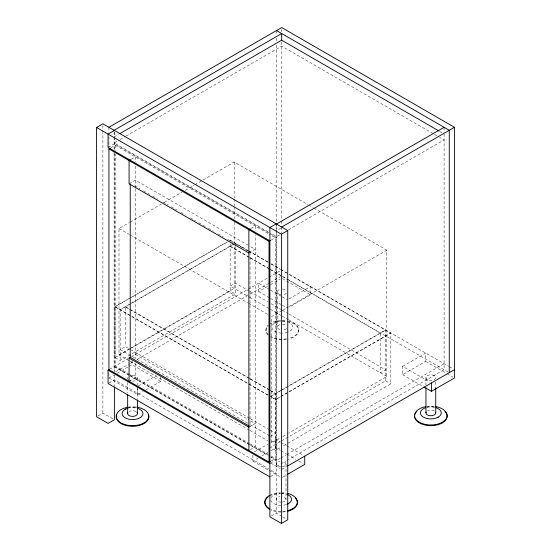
<?xml version="1.0" encoding="UTF-8"?>
<svg xmlns="http://www.w3.org/2000/svg" width="551" height="551" viewBox="0 0 551 551"><rect width="100%" height="100%" fill="white"/><g stroke="black" fill="none" stroke-linecap="round" stroke-linejoin="round"><path stroke-width="0.41" stroke-dasharray="2.75 2.07" d="M274.894 322.865L275.362 322.514M114.112 136.937L118.575 134.354M117.087 141.201L114.112 142.923L269.804 232.811M120.07 139.479L125.284 136.469M126.027 136.042L281.692 46.167L433.658 133.907M108.065 147.406L114.394 143.749L268.798 232.894M111.04 147.689L115.262 145.25L270.314 234.767M131.193 159.322L135.415 156.883L135.415 162.042M129.086 183.814L135.415 180.156L249.245 245.877M129.43 360.898L119.002 354.878L119.002 228.534L129.409 222.528M130.153 222.101L161.36 204.084M164.329 202.369L182.167 192.072M185.136 190.357L194.055 185.205M194.799 184.778L234.182 162.042L307.878 204.586M235.332 246.745L235.332 294.034L120.159 360.533L114.973 357.544L114.973 306.673L227.177 241.889M227.177 242.089L114.973 306.873L248.136 383.751M250.98 228.479L255.203 226.041L255.203 231.027M120.159 309.862L235.332 243.363M280.976 228.114L276.506 230.697L276.506 466.428L280.232 464.279M279.488 234.96L276.506 236.682L270.548 233.238M288.428 229.801L444.092 139.926L439.622 137.351M248.866 252.971L255.203 249.314L249.996 246.311M271.133 240.119L276.223 237.178L269.542 233.321M249.603 418.312L125.339 346.572L120.159 349.561L249.624 424.311M119.002 354.878L129.409 348.873M130.153 348.446L234.182 288.387L234.182 246.269M114.973 357.544L230.153 291.045L235.332 294.034M109.47 369.363L128.293 358.494M131.241 356.793L268.282 277.67M269.026 277.243L280.211 270.789M115.6 371.808L129.754 363.639M130.497 363.205L133.473 361.49M137.199 359.342L269.776 282.794M270.52 282.367L280.204 276.774M108.926 372.999L108.926 377.986L114.126 374.983M117.101 373.268L128.245 366.835M128.989 366.408L131.964 364.686L160.754 381.313L160.754 377.159M269.728 289.626L258.653 283.235L258.653 291.541L267.572 286.396M270.548 284.681L280.204 279.102M108.767 383.069L114.394 379.818L268.798 468.956M129.086 381.313L135.415 377.655L135.415 362.696M138.466 385.872L156.298 375.575M288.938 299L310.482 286.554L310.482 294.868L288.938 307.306M97.954 415.909L102.879 413.064L114.394 419.717M282.016 310.64L271.615 316.646L271.615 442.99L282.016 436.984M282.759 310.206L287.959 307.203M288.703 306.776L386.788 250.147L386.788 376.491L288.703 433.12M108.926 377.986L137.722 394.612L142.923 391.609M145.898 389.894L160.754 381.313M280.122 390.866L270.458 396.438L275.645 399.434L280.101 396.858M280.865 390.432L385.638 329.946L385.638 380.817L280.865 441.303M281.609 390.204L270.458 396.637L275.645 399.633L280.101 397.057M282.353 389.777L385.638 330.145M280.845 396.431L390.817 332.935L390.817 383.806L282.332 446.441M280.845 396.63L390.817 333.135L287.415 273.441M248.866 427.197L255.203 423.54L249.996 420.53M270.458 436.337L275.645 433.348L270.438 430.338M250.271 449.657L255.203 446.813L255.203 234.63M254.383 451.937L267.758 444.216M270.734 442.501L275.934 439.498L280.363 442.054M402.623 366.353L425.661 353.053L425.661 361.366L402.623 374.666L402.623 366.353L429.945 382.125M282.759 436.55L287.959 433.547M280.122 441.737L270.458 447.309L275.645 450.305L281.589 446.868M252.895 455.291L252.895 461.111L258.095 458.108M261.815 455.959L267.758 452.529M270.734 450.814L275.934 447.811L280.363 450.367M271.133 460.884L275.355 458.446L275.355 237.681L271.037 235.187M270.589 463.198L276.223 459.947L271.023 456.944M280.232 458.294L276.506 460.443L270.548 457.006M280.976 457.867L286.189 454.85M286.933 454.423L444.092 363.694M280.976 463.846L286.189 460.836M286.933 460.409L444.092 369.68L444.092 133.308M281.692 469.424L286.162 466.842M270.589 476.498L276.223 473.247L269.542 469.39M282.436 477.304L286.148 475.162M271.292 515.991L276.223 513.146L281.981 516.466M279.722 329.526L278.73 329.064A4.883 2.824 0 0 1 279.929 324.642M434.381 410.956L433.389 410.488A4.883 2.824 0 0 0 427.473 410.86M136.076 411.618L135.085 411.156A4.883 2.824 0 0 0 129.168 411.521M439.622 131.365L442.598 133.087M434.402 134.341L436.64 135.629M308.622 205.02L313.092 207.596M313.836 208.03L386.788 250.147M247.984 250.471L230.153 240.174L230.153 242.95M248.728 250.898L268.075 262.069M271.051 263.784L279.977 268.943M280.721 269.37L448.548 366.263M449.244 366.67L452.977 368.826M230.153 240.374L247.984 250.671M248.728 251.098L268.075 262.269M271.051 263.984L279.977 269.143M280.721 269.57L286.672 273.007M134.699 185.728L139.906 188.738M143.625 190.88L149.576 194.317M152.551 196.039L157.765 199.042M162.972 202.052L168.179 205.062M171.154 206.777L177.105 210.213M180.824 212.362L185.288 214.938M190.494 217.941L195.708 220.951M198.684 222.673L205.378 226.537M208.354 228.252L213.561 231.262M218.024 233.838L223.231 236.847M227.701 239.423L232.908 242.426M235.883 244.148L242.578 248.012M245.553 249.734L247.041 250.588M230.153 246.159L249.493 257.331M250.237 257.758L269.584 268.929M270.327 269.356L449.272 372.669M230.153 246.359L249.493 257.531M250.237 257.958L269.584 269.129M270.327 269.556L281.492 276.003M282.236 276.43L288.187 279.867M288.931 280.294L380.452 333.135M282.429 278.668L310.482 294.868M425.661 361.366L446.331 373.303M447.075 373.73L452.977 377.139M270.465 290.053L281.54 296.445M282.284 296.872L287.45 299.854M258.653 291.541L269.728 297.939M270.465 298.366L281.54 304.758M282.284 305.185L287.45 308.167M402.623 374.666L423.299 386.602M249.472 291.224L235.332 283.062L230.153 286.059L249.493 297.23M250.216 291.658L268.075 301.969M271.051 303.684L281.465 309.696M282.208 310.13L288.159 313.567M288.903 313.994L385.638 369.845L380.452 372.834L380.452 332.935M249.817 297.409L269.584 308.829M270.327 309.256L281.823 315.888M282.236 316.129L288.187 319.566M288.524 319.759L386.788 376.491M385.638 380.817L390.817 383.806M119.002 228.534L129.43 234.554M130.174 234.981L247.792 302.892M248.535 303.319L267.889 314.497M249.603 378.413L125.339 306.673L125.339 346.572M250.347 378.84L269.694 390.012M270.438 390.439L275.645 393.448L275.645 450.305M125.339 306.873L249.603 378.613M250.347 379.04L269.694 390.211M270.438 390.638L275.645 393.648M114.973 306.673L248.136 383.551M248.88 383.985L268.227 395.15M248.88 384.185L268.227 395.349M250.347 418.739L269.694 429.911M135.415 354.383L249.245 420.103M250.368 424.738L269.714 435.91M281.1 442.481L286.265 445.463M287.009 445.89L303.25 455.271M130.174 361.325L249.279 430.097M250.023 430.524L267.889 440.841M281.1 450.794L286.265 453.776M287.009 454.203L295.866 459.32M298.821 461.022L303.25 463.584M129.657 374.329L115.262 366.022L115.262 153.839M130.38 374.749L249.245 443.376M249.996 443.803L268.158 454.293M271.037 455.952L275.355 458.446M114.394 366.518L129.244 375.086M129.988 375.52L249.5 444.519M250.237 444.946L268.055 455.229M114.112 366.684L129.754 375.713M130.497 376.147L267.566 455.284M270.548 462.985L280.211 468.57M252.895 461.111L268.399 470.058M269.143 470.485L280.211 476.884M282.697 516.886L286.3 518.959M444.092 127.295L444.092 132.454M435.731 382.022L435.731 388.042M425.957 377.587L425.957 385.328M288.896 321.212A16.289 9.401 0 0 1 298.552 329.801L298.552 330.442M285.997 464.169L285.997 499.413M281.692 29.272L281.692 31.848M281.692 41.897L281.692 220.083M281.692 220.91L281.692 225.235M281.692 227.04L281.692 233.052M277.38 291.81L277.38 327.053M276.506 30.539L276.506 34.837M276.506 38.281L276.506 41.718M276.506 45.154L276.506 222.211M276.506 223.072L276.506 230.063M276.223 225.545L276.223 231.627M276.223 232.488L276.223 513.146M275.934 439.498L275.934 447.811M265.981 329.801L265.981 330.442M250.016 252.31L250.016 426.529M235.332 245.946L235.332 243.17L120.159 309.662L120.159 360.533M234.182 162.042L234.182 198.14M234.182 199.001L234.182 205.874M234.182 206.735L234.182 218.768M234.182 222.205L234.182 242.833M230.153 243.811L230.153 291.045M137.722 387.133L137.722 394.612M137.426 378.392L137.426 385.266M137.426 388.703L137.426 399.02M135.415 166.03L135.415 187.884M135.415 188.669L135.415 358.756M131.964 360.533L131.964 364.686M127.653 382.552L127.653 392.87M115.262 145.25L115.262 150.402M114.394 132.116L114.394 150.251M114.394 153.695L114.394 372.338M114.394 374.949L114.394 386.141M114.112 132.006L114.112 136.304M114.112 137.165L114.112 149.197M114.112 152.634L114.112 370.961M108.926 127.295L108.926 132.454M108.926 136.751L108.926 147.062M102.879 125.525L102.879 129.829M102.879 130.69L102.879 413.064M282.264 502.085A4.883 2.824 0 0 0 284.653 497.401L283.662 496.933A4.883 2.824 0 0 0 282.491 496.637M280.996 502.168A4.883 2.824 0 0 1 278.572 501.754L277.58 501.293A4.883 2.824 0 0 1 279.963 496.603M282.264 466.842A4.883 2.824 0 0 0 284.653 462.158L283.662 461.69A4.883 2.824 0 0 0 282.491 461.394M280.996 466.924A4.883 2.824 0 0 1 278.572 466.511L277.58 466.05A4.883 2.824 0 0 1 279.963 461.359M286.327 504.558A10.421 6.02 0 0 1 282.477 505.308M281.113 505.363A10.421 6.02 0 0 1 270.699 499.543A10.421 6.02 0 0 1 280.438 493.338M281.113 493.331A10.421 6.02 0 0 1 286.327 494.137M285.328 511.755A16.289 9.401 0 0 1 281.96 512.058M281.113 512.072A16.289 9.401 0 0 1 270.865 509.978M269.597 496.017A16.289 9.401 0 0 1 280.266 493.276M281.113 493.269A16.289 9.401 0 0 1 285.328 493.586M285.328 511.114A16.289 9.401 0 0 1 281.96 511.418M281.113 511.431A16.289 9.401 0 0 1 270.865 509.338M269.597 495.377A16.289 9.401 0 0 1 280.266 492.635M281.113 492.622A16.289 9.401 0 0 1 285.328 492.945M426.853 407.341A10.421 6.02 0 0 1 434.835 407.341M426.626 407.141A16.289 9.401 0 0 1 434.236 407.024M426.626 406.5A16.289 9.401 0 0 1 434.236 406.383M286.437 328.589A4.883 2.824 0 0 1 282.146 329.939M282.381 324.298A4.883 2.824 0 0 1 284.812 324.711L285.804 325.173A4.883 2.824 0 0 1 286.554 325.765M286.437 293.346A4.883 2.824 0 0 1 282.146 294.695M280.886 294.585A4.883 2.824 0 0 1 279.722 294.282L278.73 293.821A4.883 2.824 0 0 1 279.929 289.399M282.381 289.055A4.883 2.824 0 0 1 284.812 289.468L285.804 289.929A4.883 2.824 0 0 1 286.554 290.522M298.552 329.801A16.289 9.401 0 0 1 288.896 338.39M286.486 338.886A16.289 9.401 0 0 1 270.748 336.454M268.158 334.505A16.289 9.401 0 0 1 268.158 325.104M280.569 320.448A16.289 9.401 0 0 0 270.748 323.155L270.748 323.795A16.289 9.401 0 0 1 280.569 321.095M282.264 320.4A16.289 9.401 0 0 1 286.486 320.716M287.298 321.502A16.289 9.401 0 0 1 298.532 329.953A16.289 9.401 0 0 1 288.896 339.037M286.486 339.526A16.289 9.401 0 0 1 270.748 337.095M268.158 335.146A16.289 9.401 0 0 1 268.158 325.744M282.264 321.04A16.289 9.401 0 0 1 286.486 321.364M287.477 321.908A10.421 6.02 0 0 1 288.242 332.046M287.477 332.329A10.421 6.02 0 0 1 282.264 333.135M281.589 333.128A10.421 6.02 0 0 1 271.898 327.707A10.421 6.02 0 0 1 279.571 321.309M282.264 321.102A10.421 6.02 0 0 1 286.258 321.564M132.419 381.14A4.883 2.824 0 0 0 137.006 379.46A4.883 2.824 0 0 0 136.076 376.374L135.085 375.913A4.883 2.824 0 0 0 130.194 375.844M131.159 381.03A4.883 2.824 0 0 1 129.995 380.727M128.245 379.673A4.883 2.824 0 0 1 128.369 376.85M127.329 408.353A10.421 6.02 0 0 1 136.524 408.009M128.321 407.809A16.289 9.401 0 0 1 136.751 407.809M128.321 407.161A16.289 9.401 0 0 1 136.751 407.161M434.381 375.713L433.389 375.245A4.883 2.824 0 0 0 427.039 375.885A4.883 2.824 0 0 0 427.307 379.605L428.299 380.066A4.883 2.824 0 0 0 434.649 379.425A4.883 2.824 0 0 0 434.381 375.713"/><path stroke-width="0.83" d="M125.167 409.31L125.635 408.959M288.021 503.951L288.483 503.6M437.749 417.506L438.21 417.155M114.394 387.002L114.394 419.717L108.065 423.375L96.542 416.721L96.542 127.46L102.879 123.803L287.739 230.532L287.739 519.793L281.403 523.45L269.887 516.804L269.887 227.535L276.223 223.878M108.926 127.295L281.692 27.55L454.458 127.295L454.458 377.986L431.419 391.286L424.036 387.022M114.112 130.284L281.692 33.535L281.692 40.409M114.394 130.456L108.065 134.113L108.065 147.406L269.887 240.835M120.07 133.494L281.692 40.182L438.872 130.931M270.431 461.29L269.019 462.103L108.926 369.68L108.926 148.908L110.338 148.095M130.491 159.728L129.086 160.541L129.086 183.814L248.866 252.971M250.271 228.885L248.866 229.698L248.866 450.47M276.506 224.043L444.092 127.295M281.692 227.04L454.458 127.295M108.926 148.908L269.019 241.338L270.431 240.525M96.542 127.46L281.403 234.189L287.739 230.532M269.887 476.904L108.065 383.475L108.065 370.176L109.47 369.363M129.086 381.313L129.086 358.04L130.491 357.227M287.636 465.988L454.458 369.68M287.636 474.301L304.724 464.431L304.724 456.125M276.506 30.539L449.272 130.284L449.272 372.669M249.272 426.102L130.236 357.372L130.236 184.013M129.086 358.04L248.866 427.197M108.065 370.176L269.887 463.605M442.363 422.231L442.363 422.872M435.731 388.042L435.731 412.968M431.419 382.973L431.419 391.286M425.957 387.904L425.957 412.83M292.629 508.676L292.629 509.317M281.403 234.189L281.403 523.45M269.019 241.338L269.019 462.103M137.426 399.881L137.426 413.636M127.653 394.585L127.653 413.498M287.739 493.434A16.289 9.401 0 0 1 297.402 502.03A16.289 9.401 0 0 1 287.739 510.619M269.597 508.676A16.289 9.401 0 0 1 269.597 495.377M296.851 500.239A16.289 9.401 0 0 1 287.739 511.259M269.597 509.317A16.289 9.401 0 0 1 268.192 496.947M295.219 497.966A16.289 9.401 0 0 1 296.541 499.647M287.092 494.412A10.421 6.02 0 0 1 287.092 504.275M435.593 412.238A4.883 2.824 0 0 1 433.727 415.178A4.883 2.824 0 0 1 428.299 415.309L427.307 414.848A4.883 2.824 0 0 1 426.157 412.107M435.875 406.638A16.289 9.401 0 0 1 444.023 421.109A16.289 9.401 0 0 1 417.665 421.109A16.289 9.401 0 0 1 425.813 406.638M444.953 411.521A16.289 9.401 0 0 1 435.063 425.31A16.289 9.401 0 0 1 414.559 416.225M414.614 415.406A16.289 9.401 0 0 1 416.735 411.521M436.055 407.692A10.421 6.02 0 0 1 438.83 416.77A10.421 6.02 0 0 1 422.858 416.77A10.421 6.02 0 0 1 425.634 407.692M136.827 412.21A4.883 2.824 0 0 1 135.911 415.606A4.883 2.824 0 0 1 129.995 415.971L129.003 415.509A4.883 2.824 0 0 1 127.853 412.768M136.751 407.161A16.289 9.401 0 0 1 145.877 421.639A16.289 9.401 0 0 1 119.195 421.639A16.289 9.401 0 0 1 128.321 407.161M137.75 408.353A10.421 6.02 0 0 1 140.519 417.431A10.421 6.02 0 0 1 124.554 417.431A10.421 6.02 0 0 1 127.329 408.353M148.274 414.455A16.289 9.401 0 0 1 132.536 426.295A16.289 9.401 0 0 1 116.805 414.455"/></g></svg>
